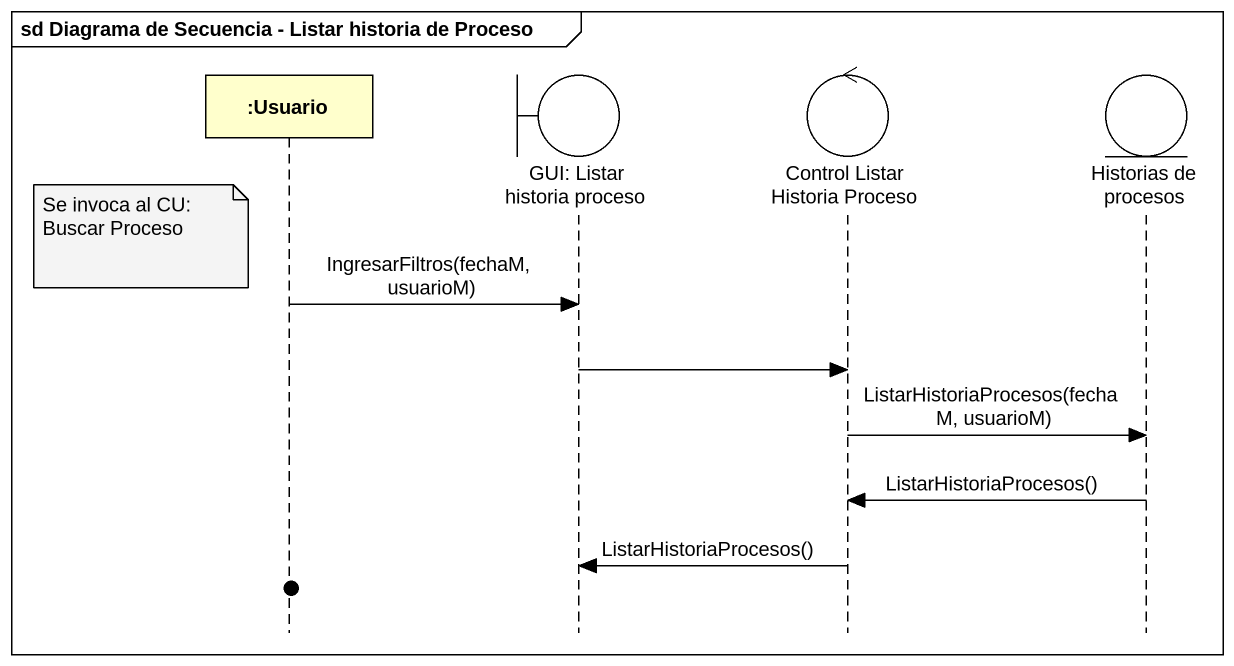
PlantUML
@startuml
mainframe sd Diagrama de Secuencia - Listar historia de Proceso
hide footbox
participant ":Usuario" as Usuario
boundary "GUI: Listar historia proceso" as GUI_Listar_historia_proceso
control "Control Listar Historia Proceso" as Control_Listar_Historia
entity "Historias de procesos" as Historias_de_procesos

note left of Usuario : Se invoca al CU: Buscar Proceso
Usuario -> GUI_Listar_historia_proceso : IngresarFiltros(fechaM, usuarioM)
GUI_Listar_historia_proceso -> Control_Listar_Historia
Control_Listar_Historia -> Historias_de_procesos : ListarHistoriaProcesos(fechaM, usuarioM)
Historias_de_procesos -> Control_Listar_Historia : ListarHistoriaProcesos()
Control_Listar_Historia -> GUI_Listar_historia_proceso : ListarHistoriaProcesos()
@enduml
